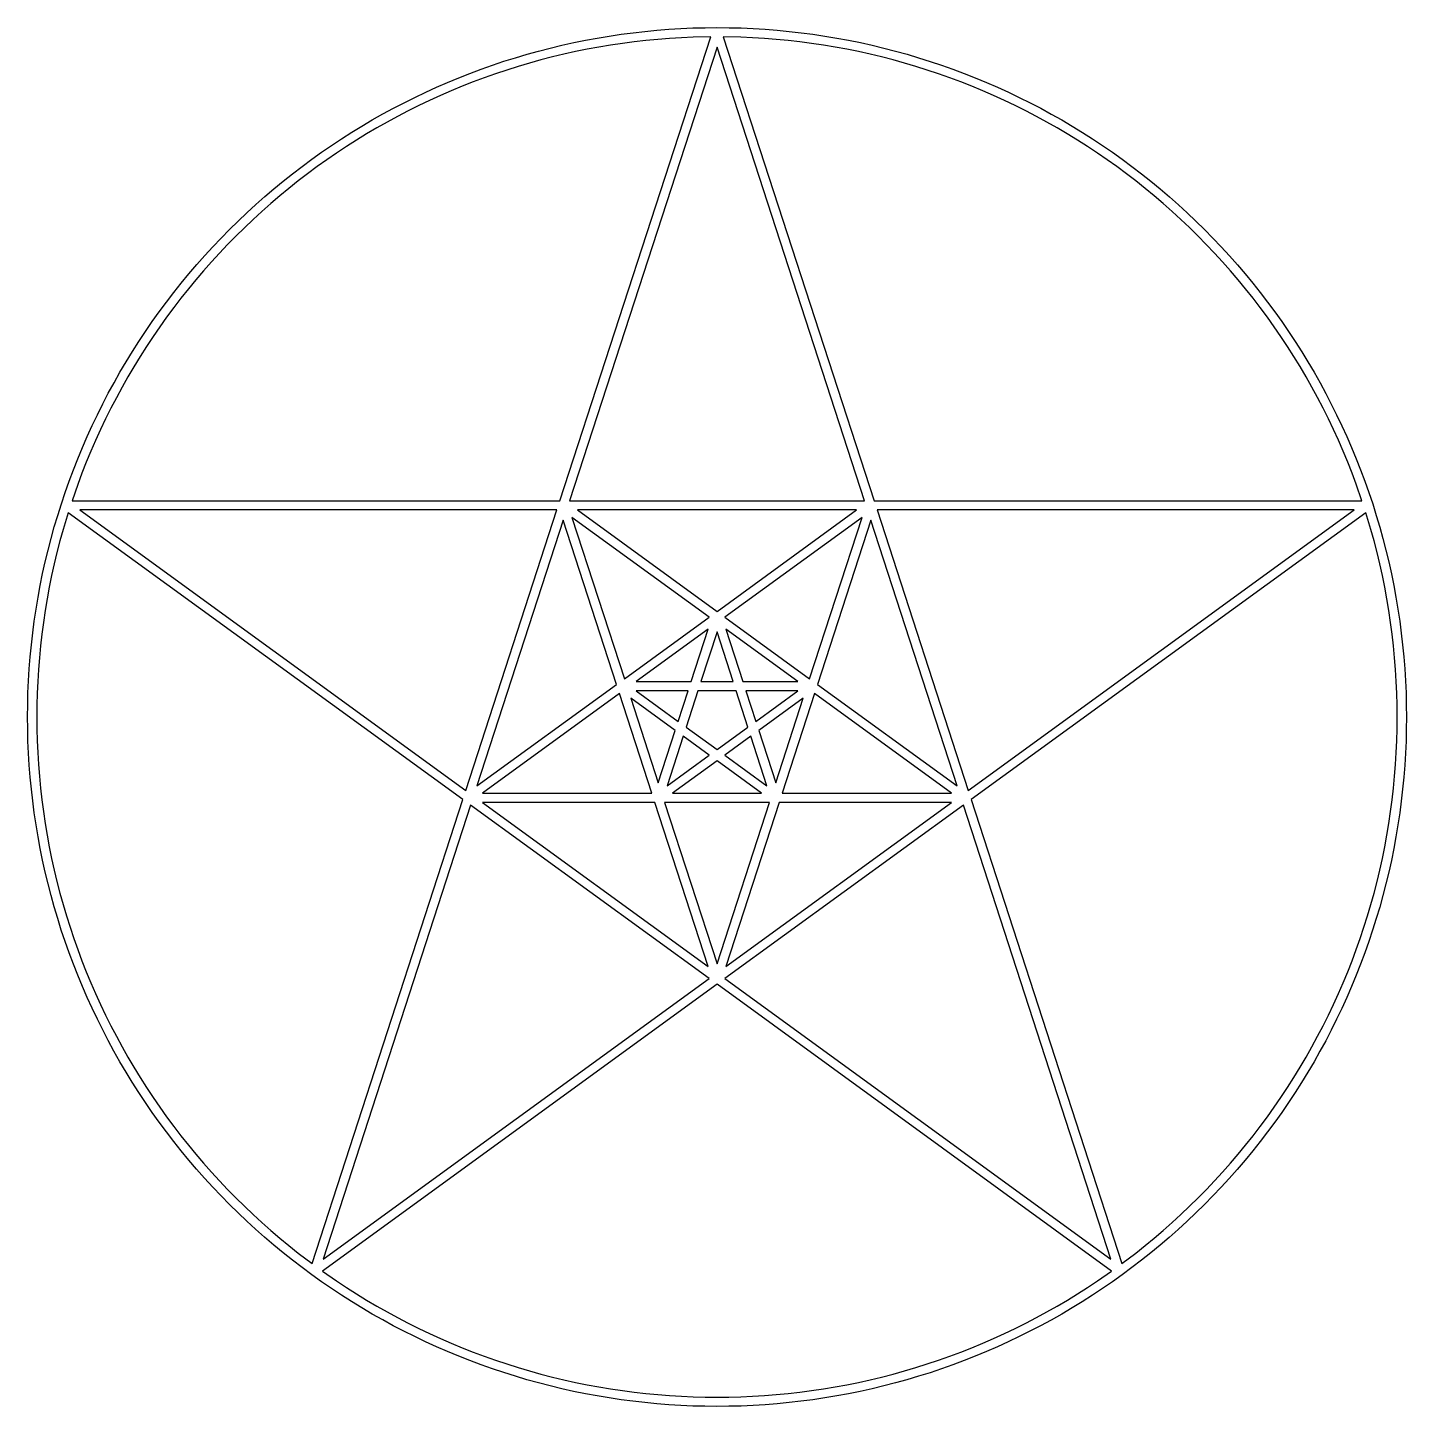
# Model space of a CAD drawing. Header units: inches. Extents: x 0 to 12, y 0 to 12.
import ezdxf

# ---------------------------------------------------------------- set-up
doc = ezdxf.new("R2010")
doc.units = ezdxf.units.IN
doc.header["$MEASUREMENT"] = 0
doc.layers.add('CUT', color=7, linetype='CONTINUOUS')

msp = doc.modelspace()

# ---------------------------------------------------------------- linework, layer by layer
at = {"layer": 'CUT'}
for points in [[(5.9981, 12), (6.105, 11.9991), (6.2097, 11.9964), (6.3144, 11.9918), (6.4188, 11.9853), (6.5232, 11.9772), (6.6275, 11.9671), (6.7316, 11.9552), (6.8354, 11.9416), (6.939, 11.9261), (7.0423, 11.9089), (7.1452, 11.8897), (7.2479, 11.8689), (7.3501, 11.8462), (7.4519, 11.8217), (7.5532, 11.7955), (7.6543, 11.7676), (7.7546, 11.7378), (7.8544, 11.7062), (7.9538, 11.6731), (8.0525, 11.6381), (8.1506, 11.6014), (8.2479, 11.5631), (8.3446, 11.5228), (8.4406, 11.4811), (8.5361, 11.4378), (8.6306, 11.3926), (8.7243, 11.3459), (8.8172, 11.2975), (8.9092, 11.2475), (9.0002, 11.196), (9.0905, 11.1429), (9.1798, 11.0881), (9.2682, 11.0319), (9.3554, 10.974), (9.4418, 10.9147), (9.5271, 10.8539), (9.6112, 10.7917), (9.6943, 10.7279), (9.7762, 10.6627), (9.857, 10.596), (9.9367, 10.528), (10.0151, 10.4587), (10.0923, 10.3879), (10.1683, 10.3158), (10.2429, 10.2424), (10.3163, 10.1678), (10.3884, 10.0918), (10.4591, 10.0146), (10.5285, 9.9361), (10.5965, 9.8565), (10.6631, 9.7757), (10.7284, 9.6937), (10.7921, 9.6107), (10.8543, 9.5265), (10.915, 9.4412), (10.9745, 9.3549), (11.0322, 9.2676), (11.0885, 9.1792), (11.1432, 9.0899), (11.1963, 8.9998), (11.2479, 8.9086), (11.2978, 8.8166), (11.3461, 8.7237), (11.3929, 8.63), (11.438, 8.5354), (11.4814, 8.44), (11.5232, 8.344), (11.5633, 8.2473), (11.6017, 8.15), (11.6383, 8.0519), (11.6732, 7.953), (11.7065, 7.8538), (11.738, 7.754), (11.7678, 7.6535), (11.7956, 7.5526), (11.8218, 7.4511), (11.8464, 7.3494), (11.869, 7.2471), (11.8899, 7.1446), (11.909, 7.0415), (11.9262, 6.9383), (11.9416, 6.8347), (11.9553, 6.731), (11.9672, 6.6268), (11.9772, 6.5225), (11.9855, 6.4182), (11.9918, 6.3136), (11.9964, 6.209), (11.9991, 6.1044), (12, 5.9996), (11.9991, 5.895), (11.9964, 5.7903), (11.9918, 5.6856), (11.9853, 5.5812), (11.9772, 5.4768), (11.9671, 5.3725), (11.9552, 5.2684), (11.9416, 5.1646), (11.9261, 5.061), (11.9089, 4.9577), (11.8897, 4.8548), (11.8689, 4.7521), (11.8462, 4.6499), (11.8217, 4.5481), (11.7955, 4.4468), (11.7676, 4.3457), (11.7378, 4.2454), (11.7062, 4.1456), (11.6731, 4.0462), (11.6381, 3.9475), (11.6014, 3.8494), (11.5631, 3.7521), (11.5228, 3.6554), (11.4811, 3.5594), (11.4378, 3.4639), (11.3926, 3.3694), (11.3459, 3.2757), (11.2975, 3.1828), (11.2475, 3.0908), (11.196, 2.9998), (11.1429, 2.9095), (11.0881, 2.8202), (11.0319, 2.7318), (10.974, 2.6446), (10.9147, 2.5582), (10.8539, 2.4729), (10.7917, 2.3888), (10.7279, 2.3057), (10.6627, 2.2238), (10.596, 2.143), (10.528, 2.0633), (10.4587, 1.9849), (10.3879, 1.9077), (10.3158, 1.8317), (10.2424, 1.7571), (10.1678, 1.6837), (10.0918, 1.6116), (10.0146, 1.5409), (9.9361, 1.4715), (9.8565, 1.4035), (9.7757, 1.3369), (9.6937, 1.2716), (9.6107, 1.2079), (9.5265, 1.1457), (9.4412, 1.085), (9.3549, 1.0255), (9.2676, 0.9678), (9.1792, 0.9115), (9.0899, 0.8568), (8.9998, 0.8037), (8.9086, 0.7521), (8.8166, 0.7022), (8.7237, 0.6539), (8.63, 0.6071), (8.5354, 0.562), (8.44, 0.5186), (8.344, 0.4768), (8.2473, 0.4367), (8.15, 0.3983), (8.0519, 0.3617), (7.953, 0.3268), (7.8538, 0.2935), (7.754, 0.262), (7.6535, 0.2322), (7.5526, 0.2044), (7.4511, 0.1782), (7.3494, 0.1536), (7.2471, 0.131), (7.1446, 0.1101), (7.0415, 0.091), (6.9383, 0.0738), (6.8347, 0.0584), (6.731, 0.0447), (6.6268, 0.0328), (6.5225, 0.0228), (6.4182, 0.0145), (6.3136, 0.0082), (6.209, 0.0036), (6.1044, 0.0009), (5.9996, 0), (5.895, 0.0009), (5.7903, 0.0036), (5.6856, 0.0082), (5.5812, 0.0147), (5.4768, 0.0228), (5.3725, 0.0329), (5.2684, 0.0448), (5.1646, 0.0584), (5.061, 0.0739), (4.9577, 0.0911), (4.8548, 0.1103), (4.7521, 0.1311), (4.6499, 0.1538), (4.5481, 0.1783), (4.4468, 0.2045), (4.3457, 0.2324), (4.2454, 0.2622), (4.1456, 0.2938), (4.0462, 0.3269), (3.9475, 0.3619), (3.8494, 0.3986), (3.7521, 0.4369), (3.6554, 0.4772), (3.5594, 0.5189), (3.4639, 0.5622), (3.3694, 0.6074), (3.2757, 0.6541), (3.1828, 0.7025), (3.0908, 0.7525), (2.9998, 0.804), (2.9095, 0.8571), (2.8202, 0.9119), (2.7318, 0.9681), (2.6446, 1.026), (2.5582, 1.0853), (2.4729, 1.1461), (2.3888, 1.2083), (2.3057, 1.2721), (2.2238, 1.3373), (2.143, 1.404), (2.0633, 1.472), (1.9849, 1.5413), (1.9077, 1.6121), (1.8317, 1.6842), (1.7571, 1.7576), (1.6837, 1.8322), (1.6116, 1.9082), (1.5409, 1.9854), (1.4715, 2.0639), (1.4035, 2.1435), (1.3369, 2.2243), (1.2716, 2.3063), (1.2079, 2.3893), (1.1457, 2.4735), (1.085, 2.5588), (1.0255, 2.6451), (0.9678, 2.7324), (0.9115, 2.8208), (0.8568, 2.9101), (0.8037, 3.0002), (0.7521, 3.0914), (0.7022, 3.1834), (0.6539, 3.2763), (0.6071, 3.37), (0.562, 3.4646), (0.5186, 3.56), (0.4768, 3.656), (0.4367, 3.7527), (0.3983, 3.85), (0.3617, 3.9481), (0.3268, 4.047), (0.2935, 4.1462), (0.262, 4.246), (0.2322, 4.3465), (0.2044, 4.4474), (0.1782, 4.5489), (0.1536, 4.6506), (0.131, 4.7529), (0.1101, 4.8554), (0.091, 4.9585), (0.0738, 5.0617), (0.0584, 5.1653), (0.0447, 5.269), (0.0328, 5.3732), (0.0228, 5.4775), (0.0145, 5.5818), (0.0082, 5.6864), (0.0036, 5.791), (0.0009, 5.8956), (0, 6.0004), (0.0009, 6.105), (0.0036, 6.2097), (0.0082, 6.3144), (0.0147, 6.4188), (0.0228, 6.5232), (0.0329, 6.6275), (0.0448, 6.7316), (0.0584, 6.8354), (0.0739, 6.939), (0.0911, 7.0423), (0.1103, 7.1452), (0.1311, 7.2479), (0.1538, 7.3501), (0.1783, 7.4519), (0.2045, 7.5532), (0.2324, 7.6543), (0.2622, 7.7546), (0.2938, 7.8544), (0.3269, 7.9538), (0.3619, 8.0525), (0.3986, 8.1506), (0.4369, 8.2479), (0.4772, 8.3446), (0.5189, 8.4406), (0.5622, 8.5361), (0.6074, 8.6306), (0.6541, 8.7243), (0.7025, 8.8172), (0.7525, 8.9092), (0.804, 9.0002), (0.8571, 9.0905), (0.9119, 9.1798), (0.9681, 9.2682), (1.026, 9.3554), (1.0853, 9.4418), (1.1461, 9.5271), (1.2083, 9.6112), (1.2721, 9.6943), (1.3373, 9.7762), (1.404, 9.857), (1.472, 9.9367), (1.5413, 10.0151), (1.6121, 10.0923), (1.6842, 10.1683), (1.7576, 10.2429), (1.8322, 10.3163), (1.9082, 10.3884), (1.9854, 10.4591), (2.0639, 10.5285), (2.1435, 10.5965), (2.2243, 10.6631), (2.3063, 10.7284), (2.3893, 10.7921), (2.4735, 10.8543), (2.5588, 10.915), (2.6451, 10.9745), (2.7324, 11.0322), (2.8208, 11.0885), (2.9101, 11.1432), (3.0002, 11.1963), (3.0914, 11.2479), (3.1834, 11.2978), (3.2763, 11.3461), (3.37, 11.3929), (3.4646, 11.438), (3.56, 11.4814), (3.656, 11.5232), (3.7527, 11.5633), (3.85, 11.6017), (3.9481, 11.6383), (4.047, 11.6732), (4.1462, 11.7065), (4.246, 11.738), (4.3465, 11.7678), (4.4474, 11.7956), (4.5489, 11.8218), (4.6506, 11.8464), (4.7529, 11.869), (4.8554, 11.8899), (4.9585, 11.909), (5.0617, 11.9262), (5.1653, 11.9416), (5.269, 11.9553), (5.3732, 11.9672), (5.4775, 11.9772), (5.5818, 11.9855), (5.6864, 11.9918), (5.791, 11.9964), (5.8956, 11.9991)], [(5.9449, 11.9195), (5.7938, 11.9164), (5.6906, 11.9118), (5.5868, 11.9056), (5.4845, 11.8974), (5.3809, 11.8875), (5.2782, 11.8758), (5.1765, 11.8624), (5.0736, 11.847), (4.9724, 11.8301), (4.8701, 11.8111), (4.7695, 11.7907), (4.6679, 11.7683), (4.5682, 11.7442), (4.4682, 11.7183), (4.3678, 11.6906), (4.2689, 11.6613), (4.1703, 11.6302), (4.0731, 11.5976), (3.975, 11.5628), (3.8781, 11.5267), (3.782, 11.4888), (3.6865, 11.4493), (3.5924, 11.4083), (3.4984, 11.3655), (3.4045, 11.3207), (3.3127, 11.2749), (3.2204, 11.2268), (3.1296, 11.1776), (3.0402, 11.127), (2.9506, 11.0742), (2.8625, 11.0202), (2.7754, 10.9647), (2.6892, 10.9078), (2.6047, 10.8496), (2.5206, 10.7896), (2.437, 10.7278), (2.355, 10.6648), (2.2742, 10.6005), (2.1944, 10.5347), (2.1158, 10.4677), (2.0391, 10.3996), (1.9623, 10.3293), (1.8873, 10.2582), (1.8137, 10.1858), (1.7413, 10.1122), (1.6702, 10.0372), (1.6004, 9.9609), (1.5318, 9.8836), (1.4653, 9.8056), (1.3991, 9.7253), (1.3347, 9.6444), (1.2718, 9.5625), (1.2104, 9.4794), (1.1504, 9.3953), (1.0923, 9.3107), (1.0349, 9.224), (0.9794, 9.1368), (0.9254, 9.0488), (0.873, 8.9598), (0.822, 8.8697), (0.7728, 8.779), (0.7251, 8.6873), (0.6793, 8.5955), (0.6344, 8.5016), (0.5917, 8.4076), (0.5508, 8.3135), (0.5109, 8.2174), (0.4731, 8.1213), (0.4369, 8.0244), (0.3872, 7.8818), (4.6328, 7.8818)], [(7.3672, 7.8818), (11.6128, 7.8818), (11.5628, 8.025), (11.5267, 8.1219), (11.4888, 8.218), (11.4493, 8.3135), (11.4081, 8.4082), (11.3655, 8.5016), (11.3207, 8.5955), (11.2749, 8.6873), (11.2268, 8.7796), (11.1776, 8.8704), (11.1267, 8.9603), (11.0742, 9.0494), (11.0202, 9.1375), (10.9647, 9.2246), (10.9078, 9.3108), (10.8496, 9.3953), (10.7896, 9.4794), (10.7278, 9.563), (10.6648, 9.645), (10.6005, 9.7258), (10.5347, 9.8056), (10.4677, 9.8842), (10.3996, 9.9609), (10.3293, 10.0377), (10.2582, 10.1127), (10.1858, 10.1863), (10.1122, 10.2587), (10.0372, 10.3298), (9.9609, 10.3996), (9.8836, 10.4682), (9.8056, 10.5347), (9.7253, 10.6009), (9.6444, 10.6653), (9.5625, 10.7282), (9.4794, 10.7896), (9.3953, 10.8496), (9.3107, 10.9077), (9.224, 10.9651), (9.1368, 11.0206), (9.0488, 11.0746), (8.9598, 11.127), (8.8704, 11.1776), (8.7796, 11.2268), (8.6873, 11.2749), (8.5955, 11.3207), (8.5016, 11.3656), (8.4076, 11.4083), (8.3135, 11.4492), (8.2174, 11.4891), (8.1213, 11.5269), (8.025, 11.5628), (7.9269, 11.5977), (7.8297, 11.6302), (7.7311, 11.6613), (7.6322, 11.6906), (7.5318, 11.7183), (7.4318, 11.7442), (7.3321, 11.7682), (7.2305, 11.7907), (7.1293, 11.8113), (7.0276, 11.8301), (6.9264, 11.847), (6.8235, 11.8625), (6.7218, 11.8758), (6.6191, 11.8875), (6.5155, 11.8974), (6.4132, 11.9055), (6.3094, 11.9118), (6.2062, 11.9164), (6.0551, 11.9195)], [(4.7169, 7.8818), (7.2831, 7.8818), (6, 11.8306)], [(0.4547, 7.8018), (3.8139, 5.3613), (4.6068, 7.8018)], [(4.7849, 7.8018), (6, 6.919), (7.2151, 7.8018)], [(7.3932, 7.8018), (8.1861, 5.3613), (11.5453, 7.8018)], [(0.353, 7.7767), (0.3092, 7.6314), (0.2817, 7.5318), (0.2558, 7.4318), (0.2318, 7.3321), (0.2093, 7.2305), (0.1887, 7.1293), (0.1699, 7.0276), (0.1528, 6.9258), (0.1375, 6.8235), (0.124, 6.7212), (0.1124, 6.6184), (0.1026, 6.5155), (0.0945, 6.4132), (0.0882, 6.3094), (0.0836, 6.2062), (0.0808, 6.1031), (0.08, 5.9996), (0.0808, 5.8969), (0.0836, 5.7938), (0.0882, 5.6906), (0.0944, 5.5868), (0.1026, 5.4845), (0.1124, 5.3816), (0.124, 5.2788), (0.1376, 5.1765), (0.1528, 5.0742), (0.1699, 4.9724), (0.1887, 4.8707), (0.2093, 4.7695), (0.2317, 4.6679), (0.2558, 4.5682), (0.2817, 4.4682), (0.3092, 4.3686), (0.3387, 4.2689), (0.3695, 4.1709), (0.4024, 4.0731), (0.4369, 3.9756), (0.4731, 3.8787), (0.5109, 3.7826), (0.5507, 3.6865), (0.5917, 3.5924), (0.6345, 3.4984), (0.6793, 3.4045), (0.7251, 3.3127), (0.7728, 3.221), (0.822, 3.1303), (0.873, 3.0402), (0.9254, 2.9512), (0.9794, 2.8632), (1.0349, 2.776), (1.0922, 2.6892), (1.1504, 2.6047), (1.2104, 2.5206), (1.2718, 2.4375), (1.3347, 2.3556), (1.3991, 2.2747), (1.4653, 2.1944), (1.5318, 2.1164), (1.6004, 2.0391), (1.6702, 1.9628), (1.7413, 1.8878), (1.8137, 1.8142), (1.8873, 1.7418), (1.9623, 1.6707), (2.0391, 1.6004), (2.1158, 1.5323), (2.1944, 1.4653), (2.2742, 1.3995), (2.355, 1.3352), (2.4759, 1.2434), (3.7878, 5.2812)], [(3.9109, 5.4011), (5.126, 6.284), (4.6619, 7.7124)], [(5.194, 6.3334), (5.932, 6.8695), (4.738, 7.7371)], [(6.068, 6.8695), (6.806, 6.3334), (7.262, 7.7371)], [(6.874, 6.284), (8.0891, 5.4011), (7.3381, 7.7124)], [(8.2122, 5.2812), (9.5241, 1.2434), (9.645, 1.3352), (9.7258, 1.3995), (9.8056, 1.4653), (9.8842, 1.5323), (9.9609, 1.6004), (10.0377, 1.6707), (10.1127, 1.7418), (10.1863, 1.8142), (10.2587, 1.8878), (10.3298, 1.9628), (10.3996, 2.0391), (10.4682, 2.1164), (10.5347, 2.1944), (10.6009, 2.2747), (10.6653, 2.3556), (10.7282, 2.4375), (10.7896, 2.5206), (10.8496, 2.6047), (10.9077, 2.6893), (10.9651, 2.776), (11.0206, 2.8632), (11.0746, 2.9512), (11.127, 3.0402), (11.178, 3.1303), (11.2272, 3.221), (11.2749, 3.3127), (11.3207, 3.4045), (11.3656, 3.4984), (11.4083, 3.5924), (11.4492, 3.6865), (11.4891, 3.7826), (11.5269, 3.8787), (11.5631, 3.9756), (11.5977, 4.0731), (11.6305, 4.1709), (11.6613, 4.2689), (11.6908, 4.3686), (11.7183, 4.4682), (11.7442, 4.5682), (11.7682, 4.6679), (11.7907, 4.7695), (11.8113, 4.8707), (11.8301, 4.9724), (11.8472, 5.0742), (11.8625, 5.1765), (11.876, 5.2788), (11.8876, 5.3816), (11.8974, 5.4845), (11.9055, 5.5868), (11.9118, 5.6906), (11.9164, 5.7938), (11.9192, 5.8969), (11.92, 6.0004), (11.9192, 6.1037), (11.9164, 6.207), (11.9118, 6.3102), (11.9056, 6.4132), (11.8974, 6.5155), (11.8875, 6.6191), (11.8758, 6.7218), (11.8624, 6.8235), (11.847, 6.9264), (11.83, 7.0284), (11.8111, 7.1299), (11.7905, 7.2312), (11.7683, 7.3321), (11.7442, 7.4318), (11.7181, 7.5325), (11.6906, 7.6322), (11.6469, 7.7767)], [(5.2961, 6.3087), (5.7758, 6.3087), (5.9239, 6.7649)], [(5.8598, 6.3087), (6.1402, 6.3087), (6, 6.7402)], [(6.2242, 6.3087), (6.7039, 6.3087), (6.0761, 6.7649)], [(3.9579, 5.3365), (5.4339, 5.3365), (5.1519, 6.204)], [(5.4889, 5.4257), (5.6372, 5.882), (5.249, 6.164)], [(5.2961, 6.2287), (5.6631, 5.962), (5.7498, 6.2287)], [(5.8339, 6.2287), (5.7312, 5.9126), (6, 5.7173), (6.2688, 5.9126), (6.1661, 6.2287)], [(6.2502, 6.2287), (6.3369, 5.962), (6.7039, 6.2287)], [(6.3628, 5.882), (6.5111, 5.4257), (6.751, 6.164)], [(6.5661, 5.3365), (8.0421, 5.3365), (6.8481, 6.204)], [(5.5649, 5.4011), (5.932, 5.6679), (5.7051, 5.8326)], [(6.068, 5.6679), (6.4351, 5.4011), (6.2949, 5.8326)], [(5.612, 5.3365), (6.388, 5.3365), (6, 5.6183)], [(2.5729, 1.2829), (5.932, 3.7235), (3.8559, 5.2318)], [(3.9581, 5.2565), (5.924, 3.8282), (5.4599, 5.2565)], [(5.5439, 5.2565), (6, 3.8529), (6.4561, 5.2565)], [(6.068, 3.7235), (9.4271, 1.2829), (8.1441, 5.2318)], [(6.5401, 5.2565), (6.076, 3.8282), (8.0419, 5.2565)], [(2.5653, 1.1785), (2.6893, 1.0923), (2.7754, 1.0353), (2.8625, 0.9798), (2.9506, 0.9258), (3.0402, 0.873), (3.1296, 0.8224), (3.2204, 0.7732), (3.3127, 0.7251), (3.4045, 0.6793), (3.4984, 0.6344), (3.5924, 0.5917), (3.6865, 0.5508), (3.782, 0.5112), (3.8781, 0.4733), (3.975, 0.4372), (4.0731, 0.4023), (4.1703, 0.3698), (4.2689, 0.3387), (4.3678, 0.3094), (4.4682, 0.2817), (4.5682, 0.2558), (4.6679, 0.2318), (4.7695, 0.2093), (4.8701, 0.1889), (4.9724, 0.1699), (5.0736, 0.153), (5.1765, 0.1375), (5.2782, 0.1242), (5.3809, 0.1125), (5.4845, 0.1026), (5.5868, 0.0945), (5.6906, 0.0882), (5.7938, 0.0836), (5.8969, 0.0808), (6, 0.08), (6.1031, 0.0808), (6.2062, 0.0836), (6.3094, 0.0882), (6.4132, 0.0944), (6.5155, 0.1026), (6.6191, 0.1125), (6.7218, 0.1242), (6.8235, 0.1376), (6.9264, 0.153), (7.0276, 0.1699), (7.1299, 0.1889), (7.2305, 0.2093), (7.3321, 0.2317), (7.4318, 0.2558), (7.5318, 0.2817), (7.6322, 0.3094), (7.7311, 0.3387), (7.8297, 0.3698), (7.9269, 0.4024), (8.025, 0.4372), (8.1219, 0.4733), (8.218, 0.5112), (8.3135, 0.5507), (8.4076, 0.5917), (8.5016, 0.6345), (8.5955, 0.6793), (8.6873, 0.7251), (8.7796, 0.7732), (8.8704, 0.8224), (8.9598, 0.873), (9.0494, 0.9258), (9.1375, 0.9798), (9.2246, 1.0353), (9.3108, 1.0922), (9.4347, 1.1785), (6, 3.674)]]:
    msp.add_lwpolyline(points, close=True, dxfattribs=at)

doc.saveas('drawing.dxf')
